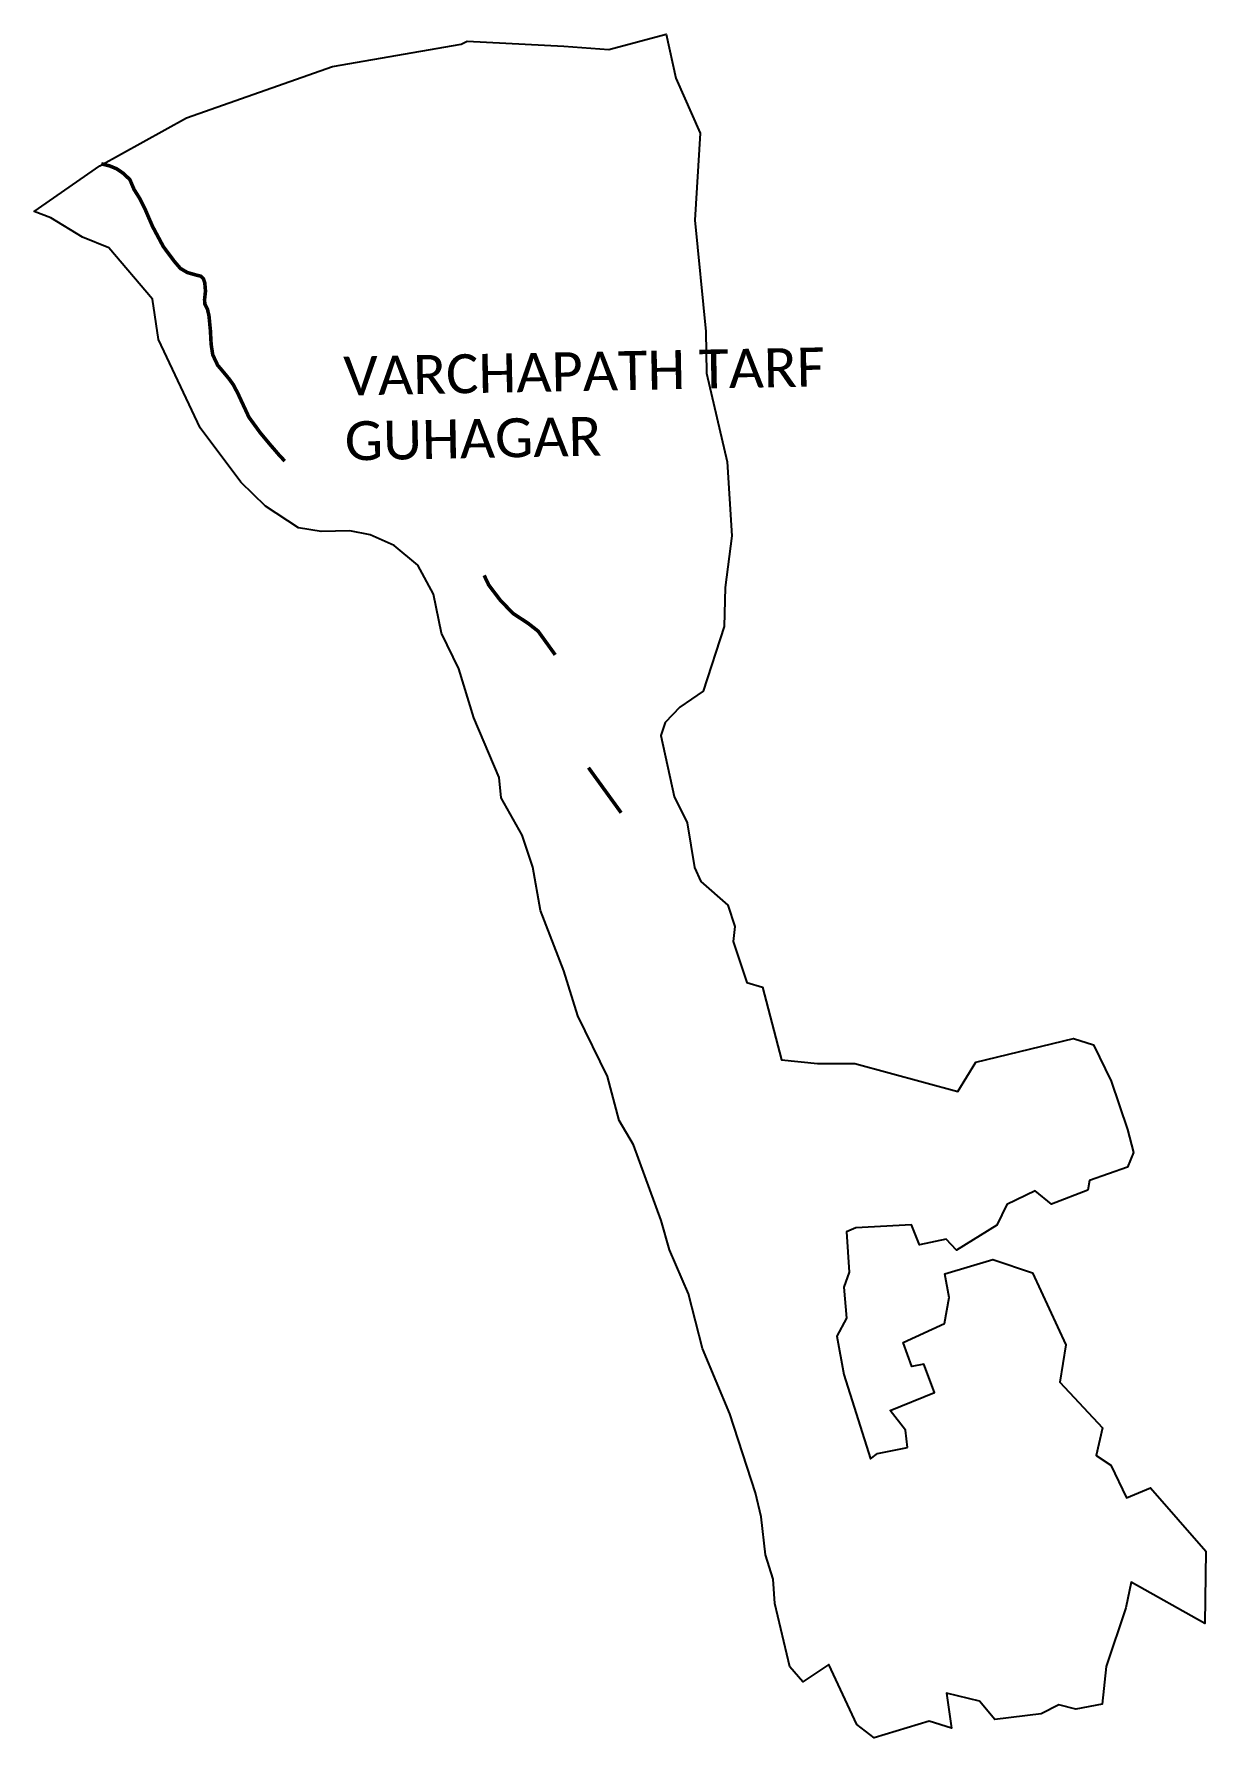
# Model space of a CAD drawing. Header units: metres. Extents: x 305069 to 308340, y 1934403 to 1939156.
import ezdxf

# ---------------------------------------------------------------- set-up
doc = ezdxf.new("R2010")
doc.units = ezdxf.units.M
for name, color, linetype in [('ARTIFICIALLY PROTECTED', 10, 'Continuous'), ('village', 3, 'Continuous'), ('VILLAGE NAME', 250, 'Continuous')]:
    doc.layers.add(name, color=color, linetype=linetype)
doc.styles.get("Standard").update_dxf_attribs({"font": 'calibri.ttf'})

msp = doc.modelspace()

# ---------------------------------------------------------------- linework, layer by layer
at = {"layer": 'ARTIFICIALLY PROTECTED', "const_width": 10, "flags": 128}
for points in [[(305257, 1938794.1), (305281.1, 1938787.9), (305300.2, 1938779.9), (305317.6, 1938768), (305336.7, 1938750.2), (305348.7, 1938722.1), (305363.4, 1938698.8), (305380.3, 1938665.1), (305399.9, 1938619.6), (305430.3, 1938562.9), (305460.2, 1938522.7), (305477.6, 1938502.3), (305497, 1938490.8), (305520.3, 1938484.1), (305534.6, 1938480.6), (305542, 1938473.6), (305545.8, 1938462.3), (305547.8, 1938439), (305545.3, 1938415.8), (305545.9, 1938403.2), (305553.6, 1938387.3), (305557.6, 1938369.8), (305561.5, 1938329.3), (305563.6, 1938290.3), (305568.1, 1938261.2), (305581.6, 1938232.5), (305600.5, 1938210.1), (305614.2, 1938193.4), (305625.7, 1938177.3), (305638, 1938153.9), (305669, 1938087.3), (305701.3, 1938042.9), (305726.7, 1938012.5), (305752.3, 1937982.8), (305769.1, 1937964.7)], [(306325.5, 1937646.1), (306338.2, 1937619.2), (306369.9, 1937577.5), (306405.8, 1937540), (306448.3, 1937512.2), (306476.2, 1937490.3), (306523.8, 1937424.3)], [(306616.6, 1937109.7), (306707.8, 1936983.9)]]:
    msp.add_lwpolyline(points, dxfattribs=at)
at = {"layer": 'village', "flags": 128}
msp.add_lwpolyline([(307423.6, 1935196.3), (307507.1, 1935213.6)], dxfattribs=at)
at = {"layer": 'village', "color": 3, "true_color": 0x00ff00}
for points in [[(308339.7, 1934924, 0), (308336.2, 1934722.3, 0), (308130.7, 1934837.8, 0), (308115.8, 1934766.3, 0), (308061.3, 1934602.4, 0), (308049.7, 1934497.7, 0), (307977.1, 1934483.2, 0), (307929.6, 1934496, 0), (307879.9, 1934470.5, 0), (307750.2, 1934455, 0), (307708.2, 1934505.9, 0), (307616.1, 1934528.1, 0), (307629.9, 1934430.4, 0), (307566.9, 1934450, 0), (307413.6, 1934403.3, 0), (307365.4, 1934441, 0), (307287, 1934607.9, 0), (307214.4, 1934559.9, 0), (307178.9, 1934601.3, 0), (307136.6, 1934778.3, 0), (307132.2, 1934846.6, 0), (307111, 1934913.7, 0), (307098.9, 1935019.6, 0), (307082.3, 1935087.1, 0), (307011.2, 1935307.1, 0), (306935.1, 1935489.2, 0), (306895.6, 1935641.6, 0), (306842.9, 1935764.6, 0), (306819.6, 1935847, 0), (306742.7, 1936057.7, 0), (306702.4, 1936125.5, 0), (306669.6, 1936248.3, 0), (306587, 1936417.5, 0), (306548.1, 1936543.2, 0), (306482.3, 1936711.2, 0), (306460.9, 1936832.5, 0), (306431.3, 1936921.4, 0), (306372.8, 1937025.8, 0), (306367.8, 1937082, 0), (306296.5, 1937248.5, 0), (306254.4, 1937385.2, 0), (306206, 1937484.4, 0), (306183.7, 1937594, 0), (306140.5, 1937674.8, 0), (306074.4, 1937729.1, 0), (306007.1, 1937759.4, 0), (305950.9, 1937770.6, 0), (305870.6, 1937768.6, 0), (305807.2, 1937778.7, 0), (305715.6, 1937838.7, 0), (305646, 1937906, 0), (305533.4, 1938057.7, 0), (305417.1, 1938303.6, 0), (305400.2, 1938416.3, 0), (305278.3, 1938559.3, 0), (305204.6, 1938589.4, 0), (305116, 1938643, 0), (305069.4, 1938660.8, 0), (305252.9, 1938788.5, 0), (305495.2, 1938922, 0), (305902.7, 1939065.8, 0), (306261.2, 1939128, 0), (306277.9, 1939136.2, 0), (306547.6, 1939122.2, 0), (306673.1, 1939112.5, 0), (306833, 1939155.9, 0), (306860.8, 1939033.3, 0), (306928, 1938879.7, 0), (306913, 1938637.2, 0), (306943.8, 1938326.6, 0), (306946.1, 1938209.6, 0), (307003.8, 1937962.8, 0), (307017.1, 1937756.6, 0), (306998.3, 1937612.1, 0), (306995.6, 1937503.2, 0), (306936.6, 1937322.7, 0), (306871.3, 1937278.3, 0), (306830.9, 1937235.7, 0), (306818.6, 1937199.6, 0), (306856, 1937029.5, 0), (306892.1, 1936955.9, 0), (306912.1, 1936830.8, 0), (306930.1, 1936791.9, 0), (307005.5, 1936725.9, 0), (307025.5, 1936666.5, 0), (307020.2, 1936624.7, 0), (307058.5, 1936510.2, 0), (307102, 1936497.7, 0), (307155, 1936295, 0), (307255.7, 1936284.3, 0), (307360, 1936284.3, 0), (307647.5, 1936206.8, 0), (307697.9, 1936288.2, 0), (307969.7, 1936354.6, 0), (308025.8, 1936336.9, 0), (308075.5, 1936235.3, 0), (308120.5, 1936100.2, 0), (308137.3, 1936036.3, 0), (308121.1, 1935995.8, 0), (308014.6, 1935958.6, 0), (308010.6, 1935931.2, 0), (307908.3, 1935891.9, 0), (307863.3, 1935929.1, 0), (307784, 1935890.9, 0), (307756.6, 1935834, 0), (307643.7, 1935763.9, 0), (307615.2, 1935794.6, 0), (307540.5, 1935778.9, 0), (307518.3, 1935834.7, 0), (307362.4, 1935826.4, 0), (307336.2, 1935814.9, 0), (307344.3, 1935702.8, 0), (307329, 1935660.7, 0), (307336.4, 1935573.8, 0), (307309.7, 1935524, 0), (307328.9, 1935417.1, 0), (307403.2, 1935181.7, 0), (307423.6, 1935196.3, 0)], [(307507.1, 1935213.6, 0), (307501, 1935261.4, 0), (307458.7, 1935316.4, 0), (307582.5, 1935366.6, 0), (307552.6, 1935445.4, 0), (307518.9, 1935438.9, 0), (307494.7, 1935506, 0), (307610.2, 1935559.3, 0), (307623.2, 1935631.8, 0), (307610.9, 1935698.1, 0), (307745.3, 1935737.8, 0), (307856.1, 1935700.6, 0), (307948.3, 1935499.7, 0), (307931.8, 1935395.7, 0), (308051.4, 1935268.6, 0), (308033.2, 1935190.7, 0), (308074.3, 1935163.8, 0), (308118.4, 1935073, 0), (308184.9, 1935100.7, 0), (308339.7, 1934924, 0)]]:
    msp.add_polyline3d(points, dxfattribs=at)

# ---------------------------------------------------------------- texts
at = {"layer": 'VILLAGE NAME', "insert": (305931.8, 1938256.3), "char_height": 108.748, "attachment_point": 1, "rotation": 1.1028}
msp.add_mtext_dynamic_manual_height_columns('{\\fCalibri|b0|i0|c0|p34;VARCHAPATH TARF GUHAGAR}', width=1571.314, gutter_width=543.7, heights=[0], dxfattribs=at)

doc.saveas('drawing.dxf')
